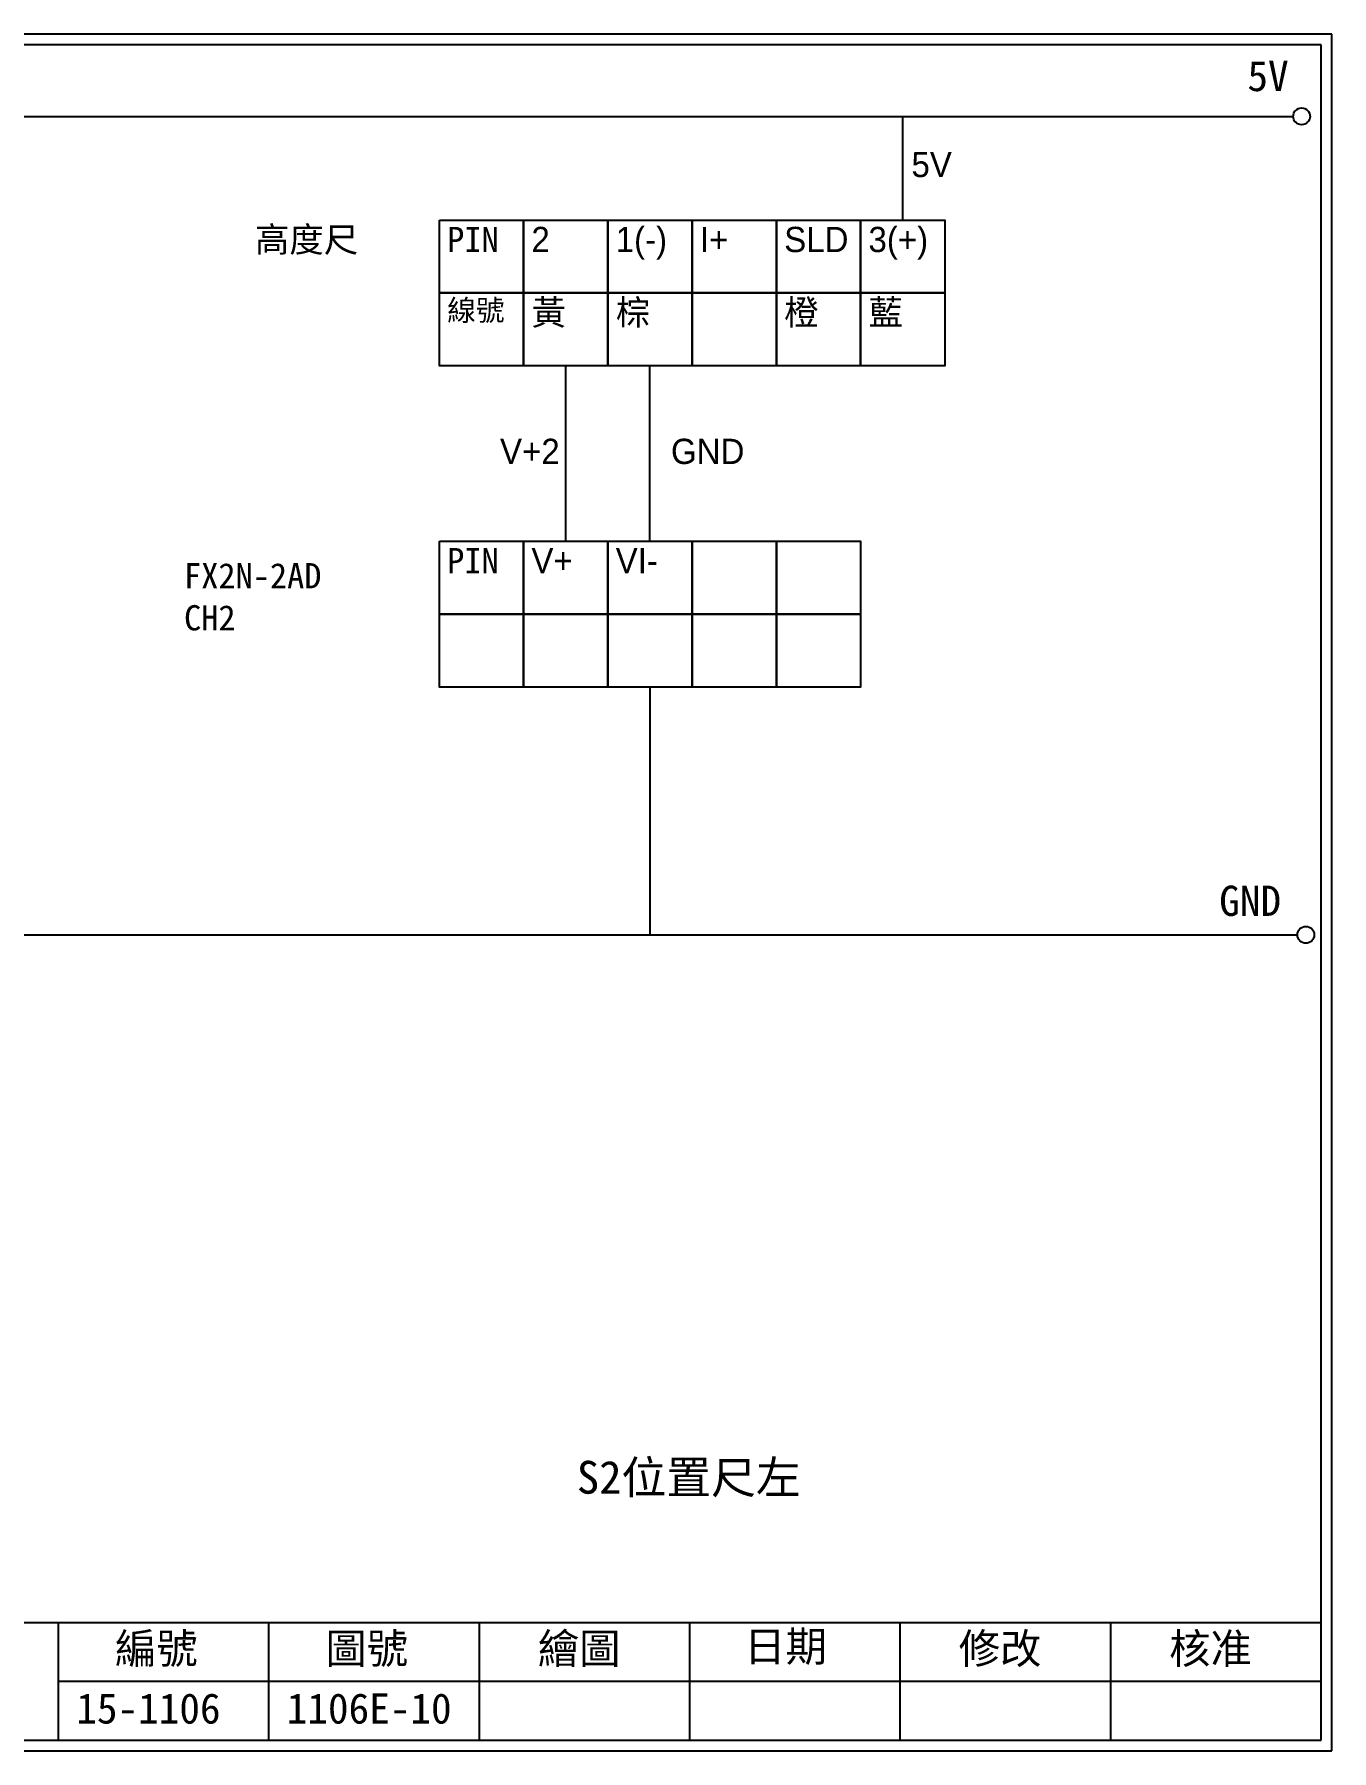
# Model space of a CAD drawing. Extents: x 627 to 914, y 3 to 207.
# Drawn here: x 760.1 to 914.2, y 3 to 207 of the extents above; entities that cross this region are included whole.
import ezdxf

# ---------------------------------------------------------------- set-up
doc = ezdxf.new("R2010")
doc.units = 0
doc.layers.get('0').update_dxf_attribs({"linetype": 'CONTINUOUS'})
doc.layers.add('圖框層', color=7, linetype='CONTINUOUS')
doc.layers.add('標尺寸層', color=3, linetype='CONTINUOUS')
doc.styles.add('CNS', font='romanc.shx', dxfattribs={"bigfont": 'chineset.shx'})
doc.styles.add('STSL', font='kaiu.ttf')

msp = doc.modelspace()

# ---------------------------------------------------------------- linework, layer by layer
for points in [[(808.19, 184.9), (818.2, 184.9), (818.2, 176.23), (808.19, 176.23)], [(818.2, 184.9), (828.21, 184.9), (828.21, 176.23), (818.2, 176.23)], [(828.21, 184.9), (838.22, 184.9), (838.22, 176.23), (828.21, 176.23)], [(838.22, 184.9), (848.23, 184.9), (848.23, 176.23), (838.22, 176.23)], [(848.23, 184.9), (858.24, 184.9), (858.24, 176.23), (848.23, 176.23)], [(858.24, 184.9), (868.25, 184.9), (868.25, 176.23), (858.24, 176.23)], [(808.19, 176.23), (818.2, 176.23), (818.2, 167.57), (808.19, 167.57)], [(818.2, 176.23), (828.21, 176.23), (828.21, 167.57), (818.2, 167.57)], [(828.21, 176.23), (838.22, 176.23), (838.22, 167.57), (828.21, 167.57)], [(838.22, 176.23), (848.23, 176.23), (848.23, 167.57), (838.22, 167.57)], [(848.23, 176.23), (858.24, 176.23), (858.24, 167.57), (848.23, 167.57)], [(858.24, 176.23), (868.25, 176.23), (868.25, 167.57), (858.24, 167.57)], [(808.19, 146.73), (818.2, 146.73), (818.2, 138.07), (808.19, 138.07)], [(818.2, 146.73), (828.21, 146.73), (828.21, 138.07), (818.2, 138.07)], [(828.21, 146.73), (838.22, 146.73), (838.22, 138.07), (828.21, 138.07)], [(838.22, 146.73), (848.23, 146.73), (848.23, 138.07), (838.22, 138.07)], [(848.23, 146.73), (858.24, 146.73), (858.24, 138.07), (848.23, 138.07)], [(808.19, 138.07), (818.2, 138.07), (818.2, 129.4), (808.19, 129.4)], [(818.2, 138.07), (828.21, 138.07), (828.21, 129.4), (818.2, 129.4)], [(828.21, 138.07), (838.22, 138.07), (838.22, 129.4), (828.21, 129.4)], [(838.22, 138.07), (848.23, 138.07), (848.23, 129.4), (838.22, 129.4)], [(848.23, 138.07), (858.24, 138.07), (858.24, 129.4), (848.23, 129.4)]]:
    msp.add_lwpolyline(points, close=True)
for centre in [(910.63, 197.22), (911.12, 99.96)]:
    msp.add_circle(centre, 1)
at = {"layer": '圖框層', "color": 7}
for p, q in [((914.2, 206.97), (627.2, 206.97)), ((914.2, 3), (914.2, 206.97)), ((912.95, 205.72), (628.45, 205.72)), ((912.95, 4.25), (912.95, 205.72)), ((628.45, 18.25), (912.95, 18.25)), ((762.95, 4.25), (762.95, 18.25)), ((787.95, 4.25), (787.95, 18.25)), ((812.95, 4.25), (812.95, 18.25)), ((837.95, 4.25), (837.95, 18.25)), ((862.95, 4.25), (862.95, 18.25)), ((887.95, 4.25), (887.95, 18.25)), ((762.95, 11.25), (912.95, 11.25)), ((628.45, 4.25), (912.95, 4.25)), ((627.2, 3), (914.2, 3))]:
    msp.add_line(p, q, dxfattribs=at)
at = {"layer": '標尺寸層', "color": 7}
for p, q in [((632.04, 197.22), (909.63, 197.22)), ((632.25, 99.96), (910.12, 99.96))]:
    msp.add_line(p, q, dxfattribs=at)
at = {"layer": '標尺寸層'}
for p, q in [((863.24, 184.9), (863.24, 197.22)), ((823.2, 146.73), (823.2, 167.57)), ((833.21, 146.73), (833.21, 167.57)), ((833.21, 129.4), (833.21, 99.96))]:
    msp.add_line(p, q, dxfattribs=at)

# ---------------------------------------------------------------- texts
at = {"attachment_point": 1}
for s, insert, char_height, width in [('{\\fPMingLiU|b0|i0|c136|p18;5V}', (864.28, 193), 3, 8.2913), ('{\\fPMingLiU|b0|i0|c136|p18;高度尺}', (786.28, 184.09), 3, 15.2361), ('PIN', (809.12, 184.09), 3, 8.2913), ('{\\fPMingLiU|b0|i0|c136|p18;2}', (819.13, 184.09), 3, 8.2913), ('{\\fPMingLiU|b0|i0|c136|p18;1(-)}', (829.14, 184.09), 3, 8.2913), ('{\\fPMingLiU|b0|i0|c136|p18;I+}', (839.15, 184.09), 3, 8.2913), ('{\\fPMingLiU|b0|i0|c136|p18;SLD}', (849.16, 184.09), 3, 8.2913), ('{\\fPMingLiU|b0|i0|c136|p18;3(+)}', (859.17, 184.09), 3, 8.2913), ('{\\fPMingLiU|b0|i0|c136|p18;線號}', (809.12, 175.43), 2.5, 8.2913), ('{\\fPMingLiU|b0|i0|c136|p18;黃}', (819.13, 175.43), 3, 8.2913), ('{\\fPMingLiU|b0|i0|c136|p18;棕}', (829.14, 175.43), 3, 8.2913), ('{\\fPMingLiU|b0|i0|c136|p18;橙}', (849.16, 175.43), 3, 8.2913), ('{\\fPMingLiU|b0|i0|c136|p18;藍}', (859.17, 175.43), 3, 8.2913), ('{\\fPMingLiU|b0|i0|c136|p18;V+2}', (815.4, 158.91), 3, 8.2913), ('{\\fPMingLiU|b0|i0|c136|p18;GND}', (835.71, 158.91), 3, 8.2913), ('PIN', (809.12, 145.93), 3, 8.2913), ('{\\fPMingLiU|b0|i0|c136|p18;V+}', (819.13, 145.93), 3, 8.2913), ('{\\fPMingLiU|b0|i0|c136|p18;VI-}', (829.14, 145.93), 3, 8.2913), ('FX2N-2AD\\PCH2', (777.86, 144.13), 3, 24.5871)]:
    msp.add_mtext(s, dxfattribs=dict(at, insert=insert, char_height=char_height, width=width))
at = {"layer": '圖框層', "color": 4, "style": 'STSL'}
for s, p in [('5V', (904.19, 200.22)), ('GND', (900.84, 102.2)), ('編號', (769.66, 13.34)), ('圖號', (794.66, 13.34)), ('繪圖', (819.89, 13.34)), ('日期', (844.41, 13.59)), ('修改', (869.89, 13.34)), ('核准', (894.89, 13.34)), ('15-1106', (765.06, 6.22)), ('1106E-10', (790.06, 6.22))]:
    msp.add_text(s, height=3.6, dxfattribs=at).set_placement(p)
at = {"layer": '標尺寸層', "color": 7, "insert": (837.82, 35.27), "char_height": 3.9, "width": 37.7353, "attachment_point": 5, "style": 'CNS'}
msp.add_mtext('{\\fDFKai-SB|b0|i0|c136|p65;S2位置尺左}', dxfattribs=at)

doc.saveas('drawing.dxf')
